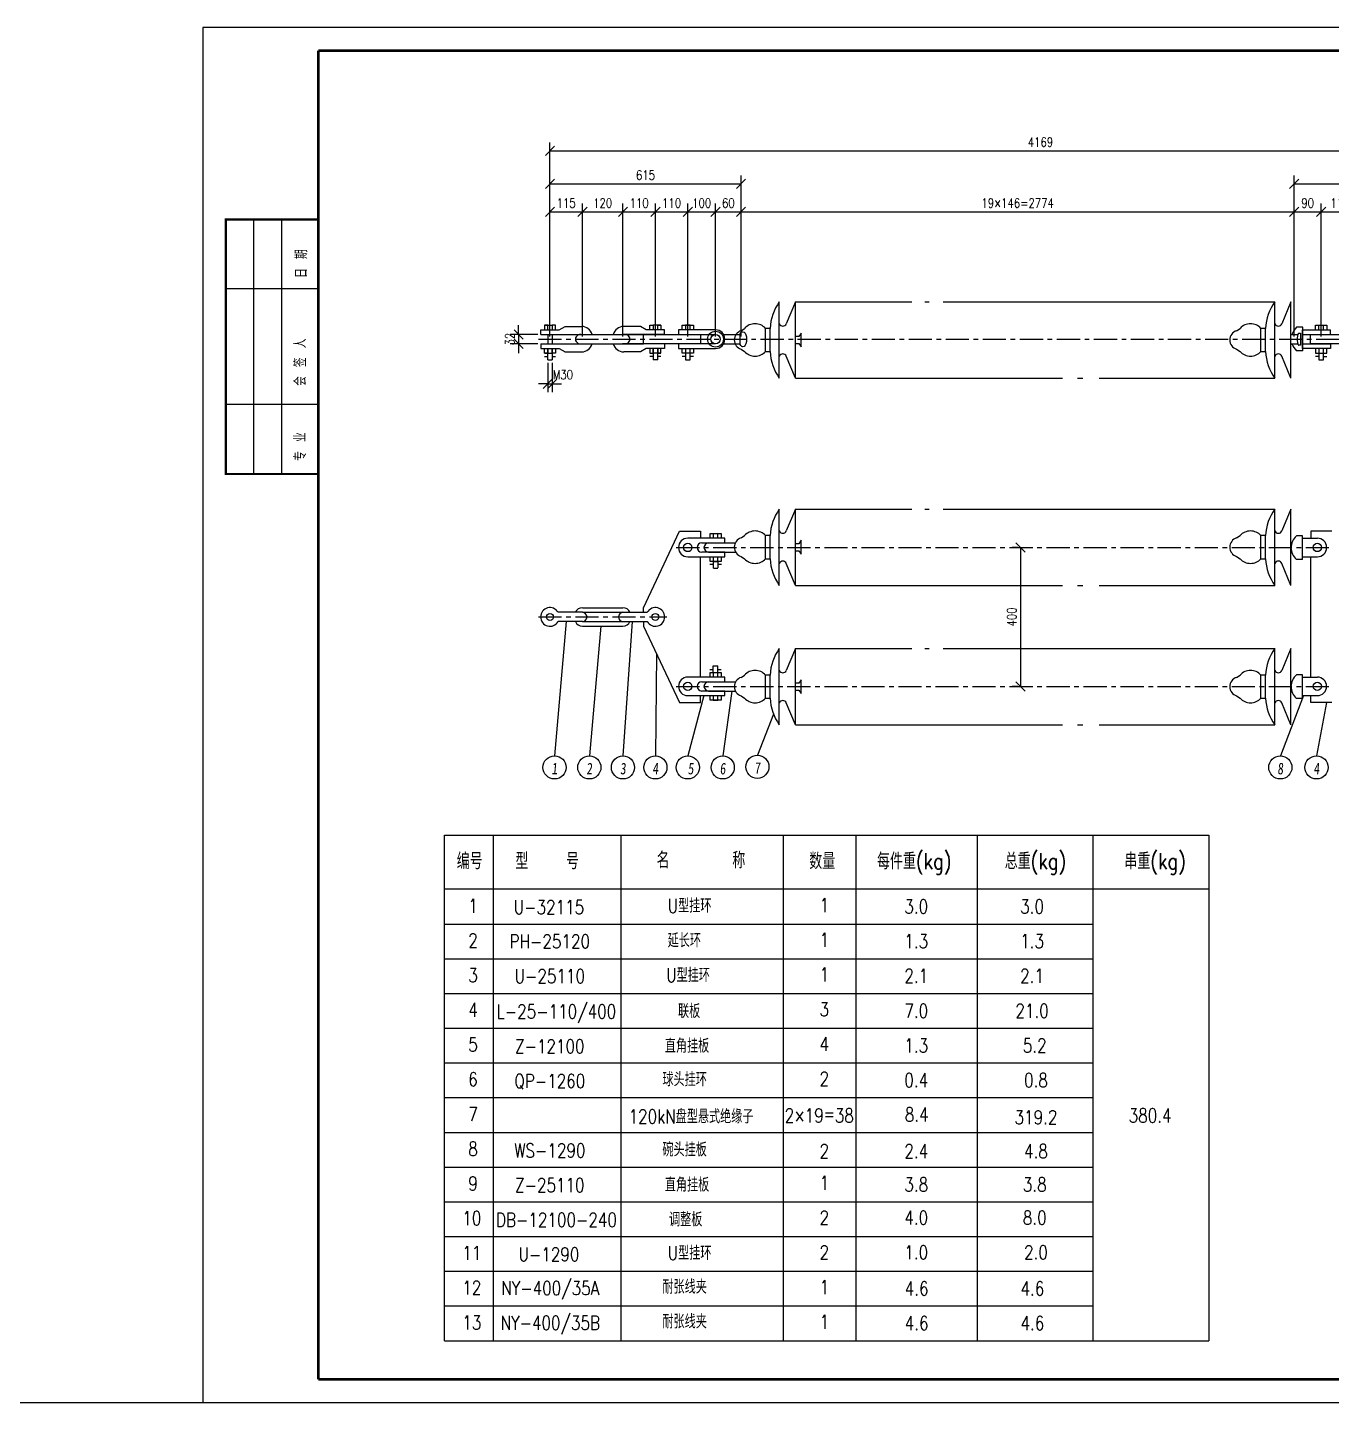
# Model space of a CAD drawing. Extents: x 2254 to 4895, y 1292 to 2309.
# Drawn here: x 2730.3 to 3012, y 1651.8 to 1948.8 of the extents above; entities that cross this region are included whole.
import ezdxf
from ezdxf.enums import TextEntityAlignment as Align

# ---------------------------------------------------------------- set-up
doc = ezdxf.new("R2010")
doc.units = 0
doc.header["$LTSCALE"] = 4
doc.header["$MEASUREMENT"] = 0
doc.linetypes.add('CENTER', pattern=[2, 1.25, -0.25, 0.25, -0.25])
doc.layers.get('0').update_dxf_attribs({"linetype": 'CONTINUOUS'})
doc.layers.get('Defpoints').update_dxf_attribs({"linetype": 'CONTINUOUS'})
for name, color, linetype in [('1', 7, 'CONTINUOUS'), ('5', 5, 'CENTER'), ('CHI', 4, 'CONTINUOUS'), ('ZSSignLayer', 7, 'CONTINUOUS'), ('图框', 1, 'CONTINUOUS')]:
    doc.layers.add(name, color=color, linetype=linetype)
doc.styles.add('HZ', font='txt.shx', dxfattribs={"width": 0.8, "bigfont": 'hztxt.shx'})
doc.styles.add('LIP', font='', dxfattribs={"width": 0.8})
doc.styles.add('TBFONT', font='TXT', dxfattribs={"width": 0.75, "bigfont": 'CHINA'})
doc.styles.get('LIP').set_extended_font_data('FangSong_GB2312')
doc.dimstyles.new('D2N', dxfattribs={"dimscale": 10, "dimtxt": 0.2, "dimasz": 0, "dimexe": 0.18, "dimexo": 0.06, "dimgap": 0.09, "dimtad": 1, "dimdec": 4, "dimzin": 0, "dimdsep": 46, "dimtxsty": 'HZ', "dimtsz": 0.1, "dimcen": 0.09, "dimadec": 0, "dimazin": 0, "dimtfac": 0.9, "dimtdec": 4, "dimtix": 1, "dimtmove": 2, "dimatfit": 3, "dimfxl": 1, "dimtolj": 1, "dimtzin": 0, "dimarcsym": 0})

# ---------------------------------------------------------------- blocks, each defined once
blk = doc.blocks.new('DNRLP170', base_point=(179, 200))
for p, q in [((175, 204), (187, 237)), ((187, 237), (194, 237)), ((194, 237), (194, 234)), ((194, 174), (194, 226)), ((175, 202), (175, 204)), ((175, 198), (175, 196)), ((175, 196), (187, 163)), ((194, 163), (194, 166)), ((187, 163), (194, 163))]:
    blk.add_line(p, q)
blk = doc.blocks.new('DNRLP2', base_point=(100, 200))
for p, q in [((96, 202), (115, 202)), ((96, 198), (96, 202)), ((115, 202), (115, 198)), ((115, 198), (96, 198))]:
    blk.add_line(p, q)
blk = doc.blocks.new('*D60')
at = {"color": 0, "lineweight": -2, "transparency": 16777216}
for p, q in [((2844.19, 1909.98), (2842.19, 1907.98)), ((2843.19, 1882.08), (2843.19, 1910.78)), ((2849.19, 1907.98), (2851.19, 1909.98)), ((2850.19, 1882.08), (2850.19, 1910.78)), ((2843.19, 1908.98), (2850.19, 1908.98))]:
    blk.add_line(p, q, dxfattribs=at)
at = {"layer": 'Defpoints', "color": 0, "ltscale": 0.1, "transparency": 16777216}
for p in [(2850.19, 1908.98), (2843.19, 1881.48), (2850.19, 1881.48)]:
    blk.add_point(p, dxfattribs=at)
at = {"color": 0, "lineweight": 25, "ltscale": 0.1, "transparency": 16777216, "insert": (2846.69, 1910.88), "char_height": 2, "attachment_point": 5, "style": 'HZ'}
blk.add_mtext('\\A1;115', dxfattribs=at)
blk = doc.blocks.new('*D61')
at = {"color": 0, "lineweight": -2, "transparency": 16777216}
for p, q in [((2851.19, 1909.98), (2849.19, 1907.98)), ((2850.19, 1882.08), (2850.19, 1910.78)), ((2857.96, 1907.98), (2859.96, 1909.98)), ((2858.96, 1882.08), (2858.96, 1910.78)), ((2850.19, 1908.98), (2858.96, 1908.98))]:
    blk.add_line(p, q, dxfattribs=at)
at = {"layer": 'Defpoints', "color": 0, "ltscale": 0.1, "transparency": 16777216}
for p in [(2858.96, 1908.98), (2850.19, 1881.48), (2858.96, 1881.48)]:
    blk.add_point(p, dxfattribs=at)
at = {"color": 0, "lineweight": 25, "ltscale": 0.1, "transparency": 16777216, "insert": (2854.57, 1910.88), "char_height": 2, "attachment_point": 5, "style": 'HZ'}
blk.add_mtext('\\A1;120', dxfattribs=at)
blk = doc.blocks.new('*D62')
at = {"color": 0, "lineweight": -2, "transparency": 16777216}
for p, q in [((2859.96, 1909.98), (2857.96, 1907.98)), ((2858.96, 1882.08), (2858.96, 1910.78)), ((2864.96, 1907.98), (2866.96, 1909.98)), ((2865.96, 1882.08), (2865.96, 1910.78)), ((2858.96, 1908.98), (2865.96, 1908.98))]:
    blk.add_line(p, q, dxfattribs=at)
at = {"layer": 'Defpoints', "color": 0, "ltscale": 0.1, "transparency": 16777216}
for p in [(2865.96, 1908.98), (2858.96, 1881.48), (2865.96, 1881.48)]:
    blk.add_point(p, dxfattribs=at)
at = {"color": 0, "lineweight": 25, "ltscale": 0.1, "transparency": 16777216, "insert": (2862.46, 1910.88), "char_height": 2, "attachment_point": 5, "style": 'HZ'}
blk.add_mtext('\\A1;110', dxfattribs=at)
blk = doc.blocks.new('*D63')
at = {"color": 0, "lineweight": -2, "transparency": 16777216}
for p, q in [((2866.96, 1909.98), (2864.96, 1907.98)), ((2865.96, 1882.08), (2865.96, 1910.78)), ((2871.96, 1907.98), (2873.96, 1909.98)), ((2872.96, 1882.08), (2872.96, 1910.78)), ((2865.96, 1908.98), (2872.96, 1908.98))]:
    blk.add_line(p, q, dxfattribs=at)
at = {"layer": 'Defpoints', "color": 0, "ltscale": 0.1, "transparency": 16777216}
for p in [(2872.96, 1908.98), (2865.96, 1881.48), (2872.96, 1881.48)]:
    blk.add_point(p, dxfattribs=at)
at = {"color": 0, "lineweight": 25, "ltscale": 0.1, "transparency": 16777216, "insert": (2869.46, 1910.88), "char_height": 2, "attachment_point": 5, "style": 'HZ'}
blk.add_mtext('\\A1;110', dxfattribs=at)
blk = doc.blocks.new('*D64')
at = {"color": 0, "lineweight": -2, "transparency": 16777216}
for p, q in [((2873.96, 1909.98), (2871.96, 1907.98)), ((2872.96, 1882.08), (2872.96, 1910.78)), ((2877.96, 1907.98), (2879.96, 1909.98)), ((2878.96, 1882.08), (2878.96, 1910.78)), ((2872.96, 1908.98), (2878.96, 1908.98))]:
    blk.add_line(p, q, dxfattribs=at)
at = {"layer": 'Defpoints', "color": 0, "ltscale": 0.1, "transparency": 16777216}
for p in [(2878.96, 1908.98), (2872.96, 1881.48), (2878.96, 1881.48)]:
    blk.add_point(p, dxfattribs=at)
at = {"color": 0, "lineweight": 25, "ltscale": 0.1, "transparency": 16777216, "insert": (2875.96, 1910.88), "char_height": 2, "attachment_point": 5, "style": 'HZ'}
blk.add_mtext('\\A1;100', dxfattribs=at)
blk = doc.blocks.new('*D65')
at = {"color": 0, "lineweight": -2, "transparency": 16777216}
for p, q in [((2879.96, 1909.98), (2877.96, 1907.98)), ((2878.96, 1882.08), (2878.96, 1910.78)), ((2883.46, 1907.98), (2885.46, 1909.98)), ((2884.46, 1882.08), (2884.46, 1910.78)), ((2878.96, 1908.98), (2884.46, 1908.98))]:
    blk.add_line(p, q, dxfattribs=at)
at = {"layer": 'Defpoints', "color": 0, "ltscale": 0.1, "transparency": 16777216}
for p in [(2884.46, 1908.98), (2878.96, 1881.48), (2884.46, 1881.48)]:
    blk.add_point(p, dxfattribs=at)
at = {"color": 0, "lineweight": 25, "ltscale": 0.1, "transparency": 16777216, "insert": (2881.71, 1910.88), "char_height": 2, "attachment_point": 5, "style": 'HZ'}
blk.add_mtext('\\A1;60', dxfattribs=at)
blk = doc.blocks.new('*D66')
at = {"color": 0, "lineweight": -2, "transparency": 16777216}
for p, q in [((2885.46, 1909.98), (2883.46, 1907.98)), ((2884.46, 1882.08), (2884.46, 1910.78)), ((3002.96, 1907.98), (3004.96, 1909.98)), ((3003.96, 1882.08), (3003.96, 1910.78)), ((2884.46, 1908.98), (3003.96, 1908.98))]:
    blk.add_line(p, q, dxfattribs=at)
at = {"layer": 'Defpoints', "color": 0, "ltscale": 0.1, "transparency": 16777216}
for p in [(3003.96, 1908.98), (2884.46, 1881.48), (3003.96, 1881.48)]:
    blk.add_point(p, dxfattribs=at)
at = {"color": 0, "lineweight": 25, "ltscale": 0.1, "transparency": 16777216, "insert": (2944.21, 1910.88), "char_height": 2, "attachment_point": 5, "style": 'HZ'}
blk.add_mtext('\\A1;19×146=2774', dxfattribs=at)
blk = doc.blocks.new('*D67')
at = {"color": 0, "lineweight": -2, "transparency": 16777216}
for p, q in [((3004.96, 1909.98), (3002.96, 1907.98)), ((3003.96, 1882.08), (3003.96, 1910.78)), ((3008.78, 1907.98), (3010.78, 1909.98)), ((3009.78, 1885.08), (3009.78, 1910.78)), ((3003.96, 1908.98), (3009.78, 1908.98))]:
    blk.add_line(p, q, dxfattribs=at)
at = {"layer": 'Defpoints', "color": 0, "ltscale": 0.1, "transparency": 16777216}
for p in [(3009.78, 1908.98), (3009.78, 1884.48), (3003.96, 1881.48)]:
    blk.add_point(p, dxfattribs=at)
at = {"color": 0, "lineweight": 25, "ltscale": 0.1, "transparency": 16777216, "insert": (3006.87, 1910.88), "char_height": 2, "attachment_point": 5, "style": 'HZ'}
blk.add_mtext('\\A1;90', dxfattribs=at)
blk = doc.blocks.new('*D68')
at = {"color": 0, "lineweight": -2, "transparency": 16777216}
for p, q in [((3010.78, 1909.98), (3008.78, 1907.98)), ((3009.78, 1882.08), (3009.78, 1910.78)), ((3016.91, 1907.98), (3018.91, 1909.98)), ((3017.91, 1882.08), (3017.91, 1910.78)), ((3009.78, 1908.98), (3017.91, 1908.98))]:
    blk.add_line(p, q, dxfattribs=at)
at = {"layer": 'Defpoints', "color": 0, "ltscale": 0.1, "transparency": 16777216}
for p in [(3017.91, 1908.98), (3009.78, 1881.48), (3017.91, 1881.48)]:
    blk.add_point(p, dxfattribs=at)
at = {"color": 0, "lineweight": 25, "ltscale": 0.1, "transparency": 16777216, "insert": (3013.84, 1910.88), "char_height": 2, "attachment_point": 5, "style": 'HZ'}
blk.add_mtext('\\A1;110', dxfattribs=at)
blk = doc.blocks.new('*D73')
at = {"color": 0, "lineweight": -2, "transparency": 16777216}
for p, q in [((2844.19, 1916.01), (2842.19, 1914.01)), ((2843.19, 1882.14), (2843.19, 1916.81)), ((2883.46, 1914.01), (2885.46, 1916.01)), ((2884.46, 1882.08), (2884.46, 1916.81)), ((2843.19, 1915.01), (2884.46, 1915.01))]:
    blk.add_line(p, q, dxfattribs=at)
at = {"layer": 'Defpoints', "color": 0, "ltscale": 0.1, "transparency": 16777216}
for p in [(2884.46, 1915.01), (2843.19, 1881.54), (2884.46, 1881.48)]:
    blk.add_point(p, dxfattribs=at)
at = {"color": 0, "lineweight": 25, "ltscale": 0.1, "transparency": 16777216, "insert": (2863.82, 1916.91), "char_height": 2, "attachment_point": 5, "style": 'HZ'}
blk.add_mtext('\\A1;615', dxfattribs=at)
blk = doc.blocks.new('*D75')
at = {"color": 0, "lineweight": -2, "transparency": 16777216}
for p, q in [((3004.96, 1916.01), (3002.96, 1914.01)), ((3003.96, 1882.08), (3003.96, 1916.81)), ((3054.1, 1914.01), (3056.1, 1916.01)), ((3055.1, 1897.08), (3055.1, 1916.81)), ((3003.96, 1915.01), (3055.1, 1915.01))]:
    blk.add_line(p, q, dxfattribs=at)
at = {"layer": 'Defpoints', "color": 0, "ltscale": 0.1, "transparency": 16777216}
for p in [(3055.1, 1915.01), (3055.1, 1896.48), (3003.96, 1881.48)]:
    blk.add_point(p, dxfattribs=at)
at = {"color": 0, "lineweight": 25, "ltscale": 0.1, "transparency": 16777216, "insert": (3029.53, 1916.91), "char_height": 2, "attachment_point": 5, "style": 'HZ'}
blk.add_mtext('\\A1;780', dxfattribs=at)
blk = doc.blocks.new('*D76')
at = {"color": 0, "lineweight": -2, "transparency": 16777216}
for p, q in [((2844.19, 1923.14), (2842.19, 1921.14)), ((2843.19, 1882.08), (2843.19, 1923.94)), ((2843.19, 1922.14), (3055.1, 1922.14)), ((3054.1, 1921.14), (3056.1, 1923.14)), ((3055.1, 1897.08), (3055.1, 1923.94))]:
    blk.add_line(p, q, dxfattribs=at)
at = {"layer": 'Defpoints', "color": 0, "ltscale": 0.1, "transparency": 16777216}
for p in [(3055.1, 1922.14), (3055.1, 1896.48), (2843.19, 1881.48)]:
    blk.add_point(p, dxfattribs=at)
at = {"color": 0, "lineweight": 25, "ltscale": 0.1, "transparency": 16777216, "insert": (2949.14, 1924.04), "char_height": 2, "attachment_point": 5, "style": 'HZ'}
blk.add_mtext('\\A1;4169', dxfattribs=at)
blk = doc.blocks.new('*D80')
at = {"color": 0, "lineweight": -2, "transparency": 16777216}
for p, q in [((2944.24, 1836.48), (2943.04, 1836.48)), ((2945.84, 1835.48), (2943.84, 1837.48)), ((2944.84, 1836.48), (2944.84, 1806.48)), ((2944.24, 1806.48), (2943.04, 1806.48)), ((2943.84, 1807.48), (2945.84, 1805.48))]:
    blk.add_line(p, q, dxfattribs=at)
at = {"layer": 'Defpoints', "color": 0, "ltscale": 0.1, "transparency": 16777216}
for p in [(2944.84, 1836.48), (2944.84, 1806.48), (2944.84, 1806.48)]:
    blk.add_point(p, dxfattribs=at)
at = {"color": 0, "lineweight": 25, "ltscale": 0.1, "transparency": 16777216, "insert": (2942.94, 1821.48), "char_height": 2, "attachment_point": 5, "rotation": 90, "style": 'HZ'}
blk.add_mtext('\\A1;400', dxfattribs=at)
blk = doc.blocks.new('*D83')
at = {"color": 0, "lineweight": -2, "transparency": 16777216}
for p, q in [((2835.42, 1883.48), (2837.42, 1881.48)), ((2836.42, 1882.48), (2836.42, 1884.48)), ((2840.59, 1882.48), (2834.62, 1882.48)), ((2840.59, 1880.48), (2834.62, 1880.48)), ((2837.42, 1879.48), (2835.42, 1881.48)), ((2836.42, 1882.48), (2836.42, 1880.48)), ((2836.42, 1880.48), (2836.42, 1878.48))]:
    blk.add_line(p, q, dxfattribs=at)
at = {"layer": 'Defpoints', "color": 0, "ltscale": 0.1, "transparency": 16777216}
for p in [(2836.42, 1880.48), (2841.19, 1882.48), (2841.19, 1880.48)]:
    blk.add_point(p, dxfattribs=at)
at = {"color": 0, "lineweight": 25, "ltscale": 0.1, "transparency": 16777216, "insert": (2834.52, 1881.48), "char_height": 2, "attachment_point": 5, "rotation": 90, "style": 'HZ'}
blk.add_mtext('\\A1;32', dxfattribs=at)
blk = doc.blocks.new('*D84')
at = {"color": 0, "lineweight": -2, "transparency": 16777216}
for p, q in [((2842.69, 1876.38), (2842.69, 1870.05)), ((2843.69, 1876.38), (2843.69, 1870.05)), ((2842.69, 1871.85), (2840.69, 1871.85)), ((2841.69, 1870.85), (2843.69, 1872.85)), ((2844.69, 1872.85), (2842.69, 1870.85)), ((2842.69, 1871.85), (2843.69, 1871.85)), ((2843.69, 1871.85), (2845.69, 1871.85))]:
    blk.add_line(p, q, dxfattribs=at)
at = {"layer": 'Defpoints', "color": 0, "ltscale": 0.1, "transparency": 16777216}
for p in [(2842.69, 1876.98), (2843.69, 1876.98), (2843.69, 1871.85)]:
    blk.add_point(p, dxfattribs=at)
at = {"color": 0, "lineweight": 25, "ltscale": 0.1, "transparency": 16777216, "insert": (2845.98, 1873.82), "char_height": 2, "attachment_point": 5, "style": 'HZ'}
blk.add_mtext('\\A1;M30', dxfattribs=at)

msp = doc.modelspace()

# ---------------------------------------------------------------- linework, layer by layer
at = {"color": 7}
for p, q in [((3188.17168, 1948.8), (2768.17168, 1948.8)), ((2768.17168, 1948.8), (2768.17168, 1651.8)), ((2779.17168, 1907.35454), (2779.17168, 1852.35454)), ((2785.17168, 1907.35454), (2785.17168, 1852.35454)), ((2793.17168, 1892.35454), (2773.17168, 1892.35454)), ((2793.17168, 1867.35454), (2773.17168, 1867.35454)), ((2768.17168, 1651.8), (3188.17168, 1651.8)), ((2768.17168, 1651.8), (3188.17168, 1651.8))]:
    msp.add_line(p, q, dxfattribs=at)
at = {"color": 7, "lineweight": 25}
for p, q in [((2892.72963, 1873.06054), (2892.72963, 1889.56054)), ((2896.22963, 1889.56054), (2894.22963, 1884.81054)), ((2896.22963, 1873.06054), (2896.22963, 1889.56054)), ((2896.22963, 1889.56054), (2921.38898, 1889.56054)), ((2924.1748, 1889.56054), (2925.10475, 1889.56054)), ((2928.12406, 1889.56054), (2999.76186, 1889.56054)), ((2999.76186, 1873.06054), (2999.76186, 1889.56054)), ((3003.26186, 1889.56054), (3001.26186, 1884.81054)), ((3003.26186, 1873.06054), (3003.26186, 1889.56054)), ((2841.19081, 1883.4807), (2845.19081, 1883.4807)), ((2841.19081, 1882.4807), (2841.19081, 1883.4807)), ((2841.99081, 1884.4807), (2843.69081, 1884.4807)), ((2842.69081, 1884.4807), (2841.99081, 1884.4807)), ((2841.99081, 1884.4807), (2841.99081, 1883.4807)), ((2841.99081, 1883.4807), (2842.69081, 1883.4807)), ((2842.69081, 1883.4807), (2842.69081, 1884.4807)), ((2844.39081, 1884.4807), (2843.69081, 1884.4807)), ((2843.69081, 1884.4807), (2843.69081, 1883.4807)), ((2843.69081, 1883.4807), (2844.39081, 1883.4807)), ((2844.39081, 1883.4807), (2844.39081, 1884.4807)), ((2845.19081, 1883.4807), (2846.44081, 1884.2307)), ((2846.38171, 1884.22998), (2850.01228, 1884.22998)), ((2862.76699, 1884.22998), (2859.13642, 1884.22998)), ((2863.95788, 1883.4807), (2862.70788, 1884.2307)), ((2867.95788, 1883.4807), (2863.95788, 1883.4807)), ((2864.75788, 1883.4807), (2864.75788, 1884.4807)), ((2864.75788, 1884.4807), (2865.45788, 1884.4807)), ((2865.45788, 1883.4807), (2864.75788, 1883.4807)), ((2867.15788, 1884.4807), (2865.45788, 1884.4807)), ((2865.45788, 1884.4807), (2865.45788, 1883.4807)), ((2866.45788, 1883.4807), (2866.45788, 1884.4807)), ((2866.45788, 1884.4807), (2867.15788, 1884.4807)), ((2867.15788, 1883.4807), (2866.45788, 1883.4807)), ((2867.15788, 1884.4807), (2867.15788, 1883.4807)), ((2867.95788, 1882.4807), (2867.95788, 1883.4807)), ((2878.95788, 1883.4807), (2870.95788, 1883.4807)), ((2870.95788, 1883.4807), (2870.95788, 1882.4807)), ((2871.75788, 1883.4807), (2871.75788, 1884.4807)), ((2871.75788, 1884.4807), (2872.45788, 1884.4807)), ((2872.45788, 1883.4807), (2871.75788, 1883.4807)), ((2873.45788, 1884.4807), (2872.45788, 1884.4807)), ((2872.45788, 1884.4807), (2872.45788, 1883.4807)), ((2872.45788, 1884.4807), (2874.15788, 1884.4807)), ((2873.45788, 1883.4807), (2873.45788, 1884.4807)), ((2874.15788, 1883.4807), (2873.45788, 1883.4807)), ((2874.15788, 1884.4807), (2874.15788, 1883.4807)), ((2884.47963, 1883.31054), (2885.22963, 1883.81054)), ((2889.72963, 1878.81054), (2889.72963, 1883.81054)), ((2890.72963, 1883.81054), (2889.72963, 1883.81054)), ((2890.72963, 1878.81054), (2890.72963, 1883.81054)), ((2991.51186, 1883.31054), (2992.26186, 1883.81054)), ((2996.76186, 1878.81054), (2996.76186, 1883.81054)), ((2997.76186, 1883.81054), (2996.76186, 1883.81054)), ((2997.76186, 1878.81054), (2997.76186, 1883.81054)), ((3005.78307, 1884.04191), (3004.47707, 1884.04191)), ((3005.78073, 1883.4807), (3011.78073, 1883.4807)), ((3005.78073, 1879.4807), (3005.78073, 1883.4807)), ((3005.78307, 1878.9594), (3005.78307, 1884.04191)), ((3008.58073, 1884.4807), (3010.98073, 1884.4807)), ((3008.58073, 1883.4807), (3008.58073, 1884.4807)), ((3009.28073, 1883.4807), (3009.28073, 1884.4807)), ((3010.28073, 1883.4807), (3010.28073, 1884.4807)), ((3010.98073, 1884.4807), (3010.98073, 1883.4807)), ((3011.78073, 1882.4807), (3011.78073, 1883.4807)), ((2841.19081, 1882.4807), (2849.19081, 1882.4807)), ((2841.19081, 1880.4807), (2850.28341, 1880.46529)), ((2841.19081, 1880.4807), (2841.19081, 1879.4807)), ((2842.69081, 1882.4807), (2842.69081, 1880.4807)), ((2843.69081, 1882.4807), (2843.69081, 1880.4807)), ((2849.18411, 1882.48077), (2849.56013, 1882.48077)), ((2849.55118, 1882.4798), (2850.30493, 1882.47978)), ((2849.81817, 1882.47986), (2863.35788, 1882.47986)), ((2849.81817, 1880.4807), (2863.35788, 1880.4807)), ((2859.59752, 1882.4798), (2858.84377, 1882.47978)), ((2867.95788, 1880.4807), (2858.86529, 1880.46529)), ((2859.96459, 1882.48077), (2859.58856, 1882.48077)), ((2867.95788, 1882.4807), (2859.95788, 1882.4807)), ((2867.95788, 1880.4807), (2867.95788, 1879.4807)), ((2870.95788, 1882.4807), (2878.95788, 1882.4807)), ((2878.95788, 1880.4807), (2870.95788, 1880.4807)), ((2870.95788, 1880.4807), (2870.95788, 1879.4807)), ((2880.70787, 1880.48069), (2884.22077, 1880.48069)), ((2880.70788, 1882.4807), (2883.20788, 1882.4807)), ((2880.70788, 1880.4807), (2883.20788, 1880.4807)), ((2880.70789, 1882.48069), (2884.22077, 1882.48069)), ((2896.97963, 1882.06054), (2896.22963, 1882.06054)), ((2896.22963, 1880.56054), (2896.97963, 1880.56054)), ((2897.47963, 1882.81054), (2896.97963, 1882.06054)), ((2896.97963, 1880.56054), (2897.47963, 1879.81054)), ((2897.47963, 1879.81054), (2897.47963, 1882.81054)), ((3003.26392, 1882.50064), (3004.73039, 1882.50064)), ((3003.26392, 1880.50064), (3004.71023, 1880.50064)), ((3005.78073, 1882.4807), (3011.78073, 1882.4807)), ((3005.78073, 1880.4807), (3011.78073, 1880.4807)), ((3011.78073, 1880.4807), (3011.78073, 1879.4807)), ((2841.19081, 1879.4807), (2845.19081, 1879.4807)), ((2841.99081, 1878.4807), (2841.99081, 1879.4807)), ((2841.99081, 1879.4807), (2842.69081, 1879.4807)), ((2842.69081, 1878.4807), (2841.99081, 1878.4807)), ((2841.99081, 1878.4807), (2843.69081, 1878.4807)), ((2841.99081, 1877.7307), (2842.69081, 1877.7307)), ((2842.69081, 1876.9807), (2842.69081, 1879.4807)), ((2842.69081, 1879.4807), (2842.69081, 1878.4807)), ((2843.69081, 1879.4807), (2843.69081, 1876.9807)), ((2843.69081, 1878.4807), (2843.69081, 1879.4807)), ((2843.69081, 1879.4807), (2844.39081, 1879.4807)), ((2844.39081, 1878.4807), (2843.69081, 1878.4807)), ((2843.69081, 1877.7307), (2844.39081, 1877.7307)), ((2844.39081, 1879.4807), (2844.39081, 1878.4807)), ((2845.19081, 1879.4807), (2846.44081, 1878.7307)), ((2846.38171, 1878.70804), (2850.01228, 1878.70804)), ((2862.76699, 1878.70804), (2859.13642, 1878.70804)), ((2863.95788, 1879.4807), (2862.70788, 1878.7307)), ((2867.95788, 1879.4807), (2863.95788, 1879.4807)), ((2864.75788, 1879.4807), (2864.75788, 1878.4807)), ((2865.45788, 1879.4807), (2864.75788, 1879.4807)), ((2864.75788, 1878.4807), (2865.45788, 1878.4807)), ((2865.45788, 1877.7307), (2864.75788, 1877.7307)), ((2865.45788, 1878.4807), (2865.45788, 1879.4807)), ((2865.45788, 1879.4807), (2865.45788, 1876.9807)), ((2867.15788, 1878.4807), (2865.45788, 1878.4807)), ((2866.45788, 1879.4807), (2866.45788, 1878.4807)), ((2867.15788, 1879.4807), (2866.45788, 1879.4807)), ((2866.45788, 1876.9807), (2866.45788, 1879.4807)), ((2866.45788, 1878.4807), (2867.15788, 1878.4807)), ((2867.15788, 1877.7307), (2866.45788, 1877.7307)), ((2867.15788, 1878.4807), (2867.15788, 1879.4807)), ((2870.95788, 1879.4807), (2878.95788, 1879.4807)), ((2871.75788, 1878.4807), (2871.75788, 1879.4807)), ((2871.75788, 1879.4807), (2872.45788, 1879.4807)), ((2874.15788, 1878.4807), (2871.75788, 1878.4807)), ((2872.45788, 1877.7307), (2871.75788, 1877.7307)), ((2872.45788, 1879.4807), (2872.45788, 1876.9807)), ((2873.45788, 1876.9807), (2873.45788, 1879.4807)), ((2874.15788, 1877.7307), (2873.45788, 1877.7307)), ((2874.15788, 1879.4807), (2874.15788, 1878.4807)), ((2884.47963, 1879.31054), (2885.22963, 1878.81054)), ((2889.72963, 1878.81054), (2890.72963, 1878.81054)), ((2896.22963, 1873.06054), (2894.22963, 1877.81054)), ((2991.51186, 1879.31054), (2992.26186, 1878.81054)), ((2996.76186, 1878.81054), (2997.76186, 1878.81054)), ((3003.26186, 1873.06054), (3001.26186, 1877.81054)), ((3005.78307, 1878.9594), (3004.47707, 1878.9594)), ((3011.78073, 1879.4807), (3005.78073, 1879.4807)), ((3008.58073, 1879.4807), (3008.58073, 1878.4807)), ((3008.58073, 1878.4807), (3010.98073, 1878.4807)), ((3009.28073, 1877.7307), (3008.58073, 1877.7307)), ((3009.28073, 1879.4807), (3009.28073, 1876.9807)), ((3010.28073, 1876.9807), (3010.28073, 1879.4807)), ((3010.28073, 1877.7307), (3010.98073, 1877.7307)), ((3010.98073, 1878.4807), (3010.98073, 1879.4807)), ((2842.69081, 1876.9807), (2843.69081, 1876.9807)), ((2866.45788, 1876.9807), (2865.45788, 1876.9807)), ((2872.45788, 1876.9807), (2873.45788, 1876.9807)), ((3009.28073, 1876.9807), (3010.28073, 1876.9807)), ((2896.22963, 1873.06054), (2953.90094, 1873.06054)), ((2957.17388, 1873.06054), (2958.27693, 1873.06054)), ((2957.38322, 1873.06054), (2958.07967, 1873.06054)), ((2961.79544, 1873.06054), (2999.76186, 1873.06054)), ((2892.72963, 1828.29461), (2892.72963, 1844.79461)), ((2896.22963, 1844.79461), (2894.22963, 1840.04461)), ((2896.22963, 1844.79461), (2921.38898, 1844.79461)), ((2896.22963, 1828.29461), (2896.22963, 1844.79461)), ((2924.1748, 1844.79461), (2925.10475, 1844.79461)), ((2928.12406, 1844.79461), (2999.76186, 1844.79461)), ((2999.76186, 1828.29461), (2999.76186, 1844.79461)), ((3003.26186, 1844.79461), (3001.26186, 1840.04461)), ((3003.26186, 1828.29461), (3003.26186, 1844.79461)), ((2880.95788, 1838.4807), (2872.95788, 1838.4807)), ((2877.75788, 1839.4807), (2880.15788, 1839.4807)), ((2877.75788, 1838.4807), (2877.75788, 1839.4807)), ((2878.45788, 1839.48057), (2878.45788, 1838.4807)), ((2879.45788, 1838.4807), (2879.45788, 1839.48057)), ((2880.15788, 1838.4807), (2879.45788, 1838.4807)), ((2880.15788, 1839.4807), (2880.15788, 1838.4807)), ((2880.95788, 1837.4807), (2880.95788, 1838.4807)), ((2884.47963, 1838.54461), (2885.22963, 1839.04461)), ((2890.72963, 1839.04461), (2889.72963, 1839.04461)), ((2889.72963, 1834.04461), (2889.72963, 1839.04461)), ((2890.72963, 1834.04461), (2890.72963, 1839.04461)), ((2991.51186, 1838.54461), (2992.26186, 1839.04461)), ((2997.76186, 1839.04461), (2996.76186, 1839.04461)), ((2996.76186, 1834.04461), (2996.76186, 1839.04461)), ((2997.76186, 1834.04461), (2997.76186, 1839.04461)), ((3005.74615, 1838.98072), (3004.44015, 1838.98072)), ((3005.74615, 1833.98072), (3005.74615, 1838.98072)), ((3005.74615, 1833.89821), (3005.74615, 1838.98072)), ((3005.74615, 1834.48072), (3005.74615, 1838.48072)), ((3005.74615, 1838.4807), (3008.95788, 1838.4807)), ((3007.51453, 1839.9807), (3007.51453, 1838.4807)), ((3012.06453, 1839.9807), (3007.51453, 1839.9807)), ((2875.95788, 1837.4807), (2880.95788, 1837.4807)), ((2880.95788, 1835.4807), (2875.95788, 1835.4807)), ((2877.45788, 1837.4807), (2883.20788, 1837.4807)), ((2877.45788, 1835.4807), (2883.20788, 1835.4807)), ((2880.95788, 1834.4807), (2880.95788, 1835.4807)), ((2896.97963, 1837.29461), (2896.22963, 1837.29461)), ((2896.22963, 1835.79461), (2896.97963, 1835.79461)), ((2897.47963, 1838.04461), (2896.97963, 1837.29461)), ((2896.97963, 1835.79461), (2897.47963, 1835.04461)), ((2897.47963, 1835.04461), (2897.47963, 1838.04461)), ((2872.95788, 1834.4807), (2880.95788, 1834.4807)), ((2877.74648, 1832.86525), (2878.46165, 1832.86525)), ((2877.75788, 1834.4807), (2878.45788, 1834.4807)), ((2877.75788, 1833.4807), (2877.75788, 1834.4807)), ((2879.45788, 1833.4807), (2877.75788, 1833.4807)), ((2878.45788, 1834.4807), (2878.45788, 1833.4807)), ((2878.45788, 1833.4807), (2879.45788, 1833.4807)), ((2878.46165, 1833.47998), (2878.46165, 1832.05023)), ((2879.45788, 1834.4807), (2880.15788, 1834.4807)), ((2879.45788, 1833.4807), (2879.45788, 1834.4807)), ((2880.15788, 1833.4807), (2879.45788, 1833.4807)), ((2879.46409, 1833.48248), (2879.46409, 1832.05364)), ((2879.49239, 1832.86465), (2880.20699, 1832.86465)), ((2880.15788, 1834.4807), (2880.15788, 1833.4807)), ((2884.47963, 1834.54461), (2885.22963, 1834.04461)), ((2889.72963, 1834.04461), (2890.72963, 1834.04461)), ((2896.22963, 1828.29461), (2894.22963, 1833.04461)), ((2991.51186, 1834.54461), (2992.26186, 1834.04461)), ((2996.76186, 1834.04461), (2997.76186, 1834.04461)), ((3003.26186, 1828.29461), (3001.26186, 1833.04461)), ((3005.74615, 1833.89821), (3004.44015, 1833.89821)), ((3005.74615, 1834.4807), (3008.95788, 1834.4807)), ((3007.51453, 1808.4807), (3007.51453, 1834.4807)), ((2878.47876, 1832.04853), (2879.48253, 1832.04853)), ((2896.22963, 1828.29461), (2953.90094, 1828.29461)), ((2957.17388, 1828.29461), (2958.27693, 1828.29461)), ((2957.38322, 1828.29461), (2958.07967, 1828.29461)), ((2961.79544, 1828.29461), (2999.76186, 1828.29461)), ((2850.20345, 1822.47965), (2844.95609, 1822.47965)), ((2850.19081, 1822.4807), (2858.95788, 1822.4807)), ((2850.24837, 1823.4807), (2858.95788, 1823.4807)), ((2858.94525, 1822.49011), (2864.19261, 1822.49011)), ((2850.20345, 1820.47129), (2844.95609, 1820.47129)), ((2850.19081, 1820.4807), (2858.95788, 1820.4807)), ((2850.24404, 1819.4807), (2858.95788, 1819.4807)), ((2858.94525, 1820.48176), (2864.19261, 1820.48176)), ((2892.72963, 1798.17934), (2892.72963, 1814.67934)), ((2896.22963, 1814.67934), (2894.22963, 1809.92934)), ((2896.22963, 1814.67934), (2921.38898, 1814.67934)), ((2896.22963, 1798.17934), (2896.22963, 1814.67934)), ((2924.1748, 1814.67934), (2925.10475, 1814.67934)), ((2928.12406, 1814.67934), (2999.76186, 1814.67934)), ((2999.76186, 1798.17934), (2999.76186, 1814.67934)), ((3003.26186, 1814.67934), (3001.26186, 1809.92934)), ((3003.26186, 1798.17934), (3003.26186, 1814.67934)), ((2877.73847, 1810.14621), (2878.44428, 1810.14621)), ((2877.75788, 1808.4807), (2877.75788, 1809.4807)), ((2877.75788, 1809.4807), (2880.15788, 1809.4807)), ((2878.45788, 1809.48357), (2878.45788, 1808.4807)), ((2878.46529, 1809.47734), (2878.46529, 1810.90988)), ((2878.46529, 1810.90988), (2879.46028, 1810.90988)), ((2879.45671, 1810.14621), (2880.18565, 1810.14621)), ((2879.45788, 1808.4807), (2879.45788, 1809.48357)), ((2879.46028, 1809.45857), (2879.46028, 1810.90988)), ((2880.15788, 1809.4807), (2880.15788, 1808.4807)), ((2884.47963, 1808.42934), (2885.22963, 1808.92934)), ((2889.72963, 1803.92934), (2889.72963, 1808.92934)), ((2890.72963, 1808.92934), (2889.72963, 1808.92934)), ((2890.72963, 1803.92934), (2890.72963, 1808.92934)), ((2991.51186, 1808.42934), (2992.26186, 1808.92934)), ((2996.76186, 1803.92934), (2996.76186, 1808.92934)), ((2997.76186, 1808.92934), (2996.76186, 1808.92934)), ((2997.76186, 1803.92934), (2997.76186, 1808.92934)), ((3005.74615, 1808.98072), (3004.44015, 1808.98072)), ((3005.74615, 1803.98072), (3005.74615, 1808.98072)), ((3005.74615, 1803.89821), (3005.74615, 1808.98072)), ((2880.95788, 1808.4807), (2872.95788, 1808.4807)), ((2875.95788, 1807.4807), (2880.95788, 1807.4807)), ((2877.45788, 1807.4807), (2883.20788, 1807.4807)), ((2880.15788, 1808.4807), (2879.45788, 1808.4807)), ((2880.95788, 1807.4807), (2880.95788, 1808.4807)), ((2896.97963, 1807.17934), (2896.22963, 1807.17934)), ((2897.47963, 1807.92934), (2896.97963, 1807.17934)), ((2897.47963, 1804.92934), (2897.47963, 1807.92934)), ((3005.74381, 1808.4807), (3008.95788, 1808.4807)), ((3005.74615, 1804.48072), (3005.74615, 1808.48072)), ((2872.95788, 1804.4807), (2880.95788, 1804.4807)), ((2880.95788, 1805.4807), (2875.95788, 1805.4807)), ((2877.45788, 1805.4807), (2883.20788, 1805.4807)), ((2877.75788, 1803.4807), (2877.75788, 1804.4807)), ((2877.75788, 1804.4807), (2878.45788, 1804.4807)), ((2879.45788, 1803.4807), (2877.75788, 1803.4807)), ((2878.45788, 1804.4807), (2878.45788, 1803.4807)), ((2878.45788, 1803.4807), (2879.45788, 1803.4807)), ((2879.45788, 1803.4807), (2879.45788, 1804.4807)), ((2879.45788, 1804.4807), (2880.15788, 1804.4807)), ((2880.15788, 1803.4807), (2879.45788, 1803.4807)), ((2880.15788, 1804.4807), (2880.15788, 1803.4807)), ((2880.95788, 1804.4807), (2880.95788, 1805.4807)), ((2884.47963, 1804.42934), (2885.22963, 1803.92934)), ((2889.72963, 1803.92934), (2890.72963, 1803.92934)), ((2896.22963, 1798.17934), (2894.22963, 1802.92934)), ((2896.22963, 1805.67934), (2896.97963, 1805.67934)), ((2896.97963, 1805.67934), (2897.47963, 1804.92934)), ((2991.51186, 1804.42934), (2992.26186, 1803.92934)), ((2996.76186, 1803.92934), (2997.76186, 1803.92934)), ((3003.26186, 1798.17934), (3001.26186, 1802.92934)), ((3005.74615, 1803.89821), (3004.44015, 1803.89821)), ((3005.74615, 1804.4807), (3008.95788, 1804.4807)), ((3007.51453, 1802.9807), (3007.51453, 1804.4807)), ((3012.06453, 1802.9807), (3007.51453, 1802.9807)), ((2896.22963, 1798.17934), (2953.90094, 1798.17934)), ((2957.17388, 1798.17934), (2958.27693, 1798.17934)), ((2957.38322, 1798.17934), (2958.07967, 1798.17934)), ((2961.79544, 1798.17934), (2999.76186, 1798.17934)), ((2858.55902, 1665.14495), (2858.55902, 1774.37588)), ((2893.62376, 1665.14495), (2893.62376, 1774.37588)), ((2909.29727, 1665.14495), (2909.29727, 1774.37588)), ((2935.52555, 1665.14495), (2935.52555, 1774.37588)), ((2960.53917, 1665.14495), (2960.53917, 1774.37588)), ((2820.422, 1755.14495), (2960.53917, 1755.14495)), ((2820.422, 1747.64495), (2960.53917, 1747.64495)), ((2820.422, 1740.14495), (2960.53917, 1740.14495)), ((2820.422, 1732.64495), (2960.53917, 1732.64495)), ((2820.422, 1725.14495), (2960.53917, 1725.14495)), ((2820.422, 1717.64495), (2960.53917, 1717.64495)), ((2820.422, 1710.14495), (2960.53917, 1710.14495)), ((2820.422, 1702.64495), (2960.53917, 1702.64495)), ((2820.422, 1695.14495), (2960.53917, 1695.14495)), ((2820.422, 1687.64495), (2960.53917, 1687.64495)), ((2820.422, 1687.64495), (2960.53917, 1687.64495)), ((2820.422, 1680.14495), (2960.53917, 1680.14495)), ((2820.422, 1672.64495), (2960.53917, 1672.64495)), ((2820.422, 1665.14495), (2985.49301, 1665.14495))]:
    msp.add_line(p, q, dxfattribs=at)
at = {"color": 7, "const_width": 0.6}
for points in [[(2793.17168, 1943.8), (2793.17168, 1656.8)], [(3183.17168, 1943.8), (2793.17168, 1943.8)], [(2793.17168, 1656.8), (3183.17168, 1656.8)]]:
    msp.add_lwpolyline(points, dxfattribs=at)
at = {"color": 7}
msp.add_lwpolyline([(2793.17168, 1852.35454, 0.5, 0.5, 0), (2773.17168, 1852.35454, 0.5, 0.5, 0), (2773.17168, 1907.35454, 0.5, 0.5, 0), (2793.17168, 1907.35454, 0.5, 0.5, 0)], format="xyseb", dxfattribs=at)
at = {"color": 7, "lineweight": 25}
for points in [[(2884.22077, 1882.48069), (2884.22077, 1880.48007)], [(3004.97393, 1882.77792), (3005.32343, 1882.77792), (3005.32343, 1880.1752), (3004.97939, 1880.16726)]]:
    msp.add_lwpolyline(points, dxfattribs=at)
for centre, radius in [((2878.95788, 1881.4807), 1.7112), ((2878.95788, 1881.4807), 1), ((2872.95788, 1836.4807), 0.9), ((3008.95788, 1836.4807), 0.9), ((2843.19081, 1821.4807), 0.75), ((2865.95788, 1821.4807), 0.75), ((2872.95788, 1806.4807), 0.9), ((3008.95788, 1806.4807), 0.9)]:
    msp.add_circle(centre, radius, dxfattribs=at)
for centre, radius, start, end in [((2901.58677, 1883.25697), 10.87125, 144.5607873, 177.0811967), ((3008.619, 1883.25697), 10.87125, 144.5607873, 177.0811967), ((2850.03484, 1881.90927), 2.32143, 14.2500327, 90), ((2859.11386, 1881.90927), 2.32143, 90, 165.7499673), ((2878.95788, 1881.4807), 2, 270, 90), ((2885.09806, 1881.31054), 2.09343, 107.1824509, 252.8175491), ((2885.09806, 1881.31054), 2.09343, 107.1824509, 252.8175491), ((2887.47963, 1881.77929), 3.03125, 42.0750221, 137.9249779), ((2893.47963, 1885.12633), 0.81377, 202.8336542, 337.1663458), ((2992.13029, 1881.31054), 2.09343, 107.1824509, 252.8175491), ((2994.51186, 1881.77929), 3.03125, 42.0750221, 137.9249779), ((3000.51186, 1885.12633), 0.81377, 202.8336542, 337.1663458), ((3007.05616, 1881.25051), 3.80048, 132.7361694, 160.7955364), ((2849.69746, 1881.48028), 1.00684, 83.1141447, 276.8858553), ((2850.03484, 1881.05213), 2.32143, 270, 345.7499673), ((2859.11386, 1881.05213), 2.32143, 194.2500327, 270), ((2859.45467, 1881.48028), 1.00341, 264.9909359, 95.0090641), ((3007.05616, 1881.7508), 3.80048, 199.2049578, 227.2638306), ((2887.47963, 1880.84179), 3.03125, 222.0750221, 317.9249779), ((2901.58677, 1879.36411), 10.87125, 182.9188033, 215.4392127), ((2893.47963, 1877.49475), 0.81377, 22.8336542, 157.1663458), ((2994.51186, 1880.84179), 3.03125, 222.0750221, 317.9249779), ((3008.619, 1879.36411), 10.87125, 182.9188033, 215.4392127), ((3000.51186, 1877.49475), 0.81377, 22.8336542, 157.1663458), ((2901.58677, 1838.49103), 10.87125, 144.5607873, 177.0811967), ((3008.619, 1838.49103), 10.87125, 144.5607873, 177.0811967), ((2872.95788, 1836.4807), 2, 90, 270), ((2885.09806, 1836.54461), 2.09343, 107.1824509, 252.8175491), ((2885.09806, 1836.54461), 2.09343, 107.1824509, 252.8175491), ((2887.47963, 1837.01336), 3.03125, 42.0750221, 137.9249779), ((2893.47963, 1840.3604), 0.81377, 202.8336542, 337.1663458), ((2992.13029, 1836.54461), 2.09343, 107.1824509, 252.8175491), ((2994.51186, 1837.01336), 3.03125, 42.0750221, 137.9249779), ((3000.51186, 1840.3604), 0.81377, 202.8336542, 337.1663458), ((3007.01924, 1836.18932), 3.80048, 132.7361694, 176.2566378), ((3008.95788, 1836.4807), 2, 270, 90), ((2875.95788, 1836.4807), 1, 90, 270), ((2877.45788, 1836.4807), 1, 90, 270), ((3007.01924, 1836.68961), 3.80048, 183.80447, 227.2638306), ((2887.47963, 1836.07586), 3.03125, 222.0750221, 317.9249779), ((2901.58677, 1834.59818), 10.87125, 182.9188033, 215.4392127), ((2893.47963, 1832.72882), 0.81377, 22.8336542, 157.1663458), ((2994.51186, 1836.07586), 3.03125, 222.0750221, 317.9249779), ((3008.619, 1834.59818), 10.87125, 182.9188033, 215.4392127), ((3000.51186, 1832.72882), 0.81377, 22.8336542, 157.1663458), ((2843.19081, 1821.4807), 2.01556, 29.7448813, 330.2551187), ((2850.19081, 1821.8557), 1.625, 90, 157.3801351), ((2850.19081, 1821.4807), 1, 270, 90), ((2858.95788, 1821.4807), 1, 90, 270), ((2858.95788, 1821.8557), 1.625, 22.6198649, 90), ((2865.95788, 1821.4807), 2.01556, 209.7448813, 150.2551187), ((2850.19081, 1821.1057), 1.625, 202.6198649, 270), ((2858.95788, 1821.1057), 1.625, 270, 337.3801351), ((2901.58677, 1808.37577), 10.87125, 144.5607873, 177.0811967), ((3008.619, 1808.37577), 10.87125, 144.5607873, 177.0811967), ((2887.47963, 1806.89809), 3.03125, 42.0750221, 137.9249779), ((2893.47963, 1810.24513), 0.81377, 202.8336542, 337.1663458), ((2994.51186, 1806.89809), 3.03125, 42.0750221, 137.9249779), ((3000.51186, 1810.24513), 0.81377, 202.8336542, 337.1663458), ((3007.01924, 1806.18932), 3.80048, 132.7361694, 176.2566378), ((2872.95788, 1806.4807), 2, 90, 270), ((2875.95788, 1806.4807), 1, 90, 270), ((2877.45788, 1806.4807), 1, 90, 270), ((2885.09806, 1806.42934), 2.09343, 107.1824509, 252.8175491), ((2885.09806, 1806.42934), 2.09343, 107.1824509, 252.8175491), ((2992.13029, 1806.42934), 2.09343, 107.1824509, 252.8175491), ((3007.01924, 1806.68961), 3.80048, 183.80447, 227.2638306), ((3008.95788, 1806.4807), 2, 270, 90), ((2887.47963, 1805.96059), 3.03125, 222.0750221, 317.9249779), ((2901.58677, 1804.48291), 10.87125, 182.9188033, 215.4392127), ((2893.47963, 1802.61355), 0.81377, 22.8336542, 157.1663458), ((2994.51186, 1805.96059), 3.03125, 222.0750221, 317.9249779), ((3008.619, 1804.48291), 10.87125, 182.9188033, 215.4392127), ((3000.51186, 1802.61355), 0.81377, 22.8336542, 157.1663458)]:
    msp.add_arc(centre, radius, start, end, dxfattribs=at)
at = {"color": 7, "lineweight": 25, "extrusion": (0, 0, -1)}
msp.add_ellipse((2884.85017, 1881.46729), major_axis=(0, 1.63183), ratio=0.489904173, start_param=5.376760045, end_param=10.346315934, dxfattribs=at)
at = {"layer": '1', "color": 7, "linetype": 'Continuous', "lineweight": 25}
for p, q in [((2843.19081, 1909.7857), (2843.19081, 1916.25749)), ((2884.45788, 1909.7857), (2884.45788, 1916.25749)), ((2846.69081, 1820.4807), (2844.1708, 1791.4807)), ((2854.19081, 1819.4807), (2851.69081, 1791.4807)), ((2860.95788, 1820.4807), (2858.95788, 1791.4807)), ((2866.20788, 1813.4807), (2865.95788, 1791.4807)), ((2876.45788, 1804.4807), (2872.95788, 1791.4807)), ((2882.45788, 1805.4807), (2880.49718, 1791.4807)), ((3005.95788, 1804.4807), (3000.95788, 1791.4807)), ((3010.95788, 1802.9807), (3008.77405, 1791.4807)), ((2891.45788, 1800.4807), (2887.99244, 1791.61003))]:
    msp.add_line(p, q, dxfattribs=at)
for centre in [(2844.1708, 1788.9807), (2851.69081, 1788.9807), (2858.95788, 1788.9807), (2865.95788, 1788.9807), (2872.95788, 1788.9807), (2880.49718, 1788.9807), (2887.99244, 1789.11003), (3000.95788, 1788.9807), (3008.77405, 1788.9807)]:
    msp.add_circle(centre, 2.5, dxfattribs=at)
at = {"layer": '5', "color": 7, "linetype": 'CENTER', "lineweight": 25}
for p, q in [((2840.69081, 1881.4807), (3027.84555, 1881.4807)), ((2870.45788, 1836.4807), (3011.95788, 1836.4807)), ((2840.69081, 1821.4807), (2868.45788, 1821.4807)), ((2870.45788, 1806.4807), (3011.95788, 1806.4807))]:
    msp.add_line(p, q, dxfattribs=at)
at = {"layer": 'CHI', "color": 7, "lineweight": 25}
for p, q in [((2820.422, 1665.14495), (2820.422, 1774.37588)), ((2820.422, 1774.37588), (2985.49301, 1774.37588)), ((2830.922, 1774.37588), (2830.922, 1665.14495)), ((2985.49301, 1774.37588), (2985.49301, 1665.14495)), ((2985.49301, 1762.64495), (2820.422, 1762.64495))]:
    msp.add_line(p, q, dxfattribs=at)
at = {"layer": 'Defpoints', "color": 7, "linetype": 'Continuous', "lineweight": 25}
msp.add_point((3010.41781, 1836.4807), dxfattribs=at)
msp.add_point((3010.41781, 1836.4807), dxfattribs=at)
at = {"layer": 'ZSSignLayer', "ltscale": 0.1}
msp.add_line((2720.9, 1651.8), (2768.17168, 1651.8), dxfattribs=at)
at = {"layer": '图框', "color": 7, "lineweight": 25}
msp.add_ellipse((3004.97172, 1881.47247), major_axis=(0, 1.30547), ratio=0.299998855, start_param=6.27755864, end_param=9.444357202, dxfattribs=at)

# ---------------------------------------------------------------- block references
at = {"color": 7, "lineweight": 25, "xscale": 0.6499999999941792, "yscale": 0.5, "zscale": 0.65}
for name, p in [('DNRLP2', (2865.95788, 1881.4807)), ('DNRLP2', (3010.10908, 1881.4807)), ('DNRLP170', (2865.95788, 1821.4807))]:
    msp.add_blockref(name, p, dxfattribs=at)

# ---------------------------------------------------------------- texts
at = {"color": 7, "style": 'TBFONT', "width": 0.85}
for s, p in [('日 期', (2790.76254, 1894.71281)), ('会 签 人', (2790.53914, 1871.38283)), ('专 业', (2790.53914, 1855.19695))]:
    msp.add_text(s, height=2.6, rotation=90, dxfattribs=at).set_placement(p)
at = {"color": 7, "lineweight": 25, "style": 'HZ', "width": 0.8}
for s, p in [('U-32115', (2842.9656, 1757.29763)), ('1', (2902.44615, 1757.72524)), ('3.0', (2922.3147, 1757.45448)), ('3.0', (2947.32832, 1757.45448)), ('PH-25120', (2843.15128, 1749.90293)), ('1', (2902.44615, 1750.22524)), ('1.3', (2922.3147, 1749.95448)), ('1.3', (2947.32832, 1749.95448)), ('U-25110', (2843.15128, 1742.40293)), ('1', (2902.44615, 1742.72524)), ('2.1', (2922.3147, 1742.45448)), ('2.1', (2947.32832, 1742.45448)), ('L-25-110/400', (2844.58581, 1734.73625)), ('3', (2902.44615, 1735.22524)), ('7.0', (2922.3147, 1734.90654)), ('21.0', (2947.32832, 1734.90654)), ('Z-12100', (2843.15128, 1727.23625)), ('4', (2902.44615, 1727.72524)), ('1.3', (2922.3147, 1727.40654)), ('5.2', (2947.90973, 1727.40654)), ('QP-1260', (2843.15128, 1719.73624)), ('2', (2902.44615, 1720.22524)), ('0.4', (2922.3147, 1719.90654)), ('0.8', (2948.17647, 1719.90654)), ('319.2', (2948.17647, 1711.90604)), ('380.4', (2972.83137, 1712.29632)), ('WS-1290', (2843.15128, 1704.73625)), ('2', (2902.44615, 1704.58786)), ('2.4', (2922.3147, 1704.58786)), ('4.8', (2948.17647, 1704.58786)), ('Z-25110', (2843.15128, 1697.23625)), ('1', (2902.44615, 1697.72524)), ('3.8', (2922.3147, 1697.40654)), ('3.8', (2947.90973, 1697.40654)), ('2', (2902.44615, 1690.22524)), ('4.0', (2922.3147, 1690.22524)), ('8.0', (2947.90973, 1690.22524)), ('DB-12100-240', (2844.58581, 1689.73625)), ('U-1290', (2842.9656, 1682.29763)), ('2', (2902.44615, 1682.72524)), ('1.0', (2922.3147, 1682.72524)), ('2.0', (2948.17647, 1682.72524)), ('NY-400/35A', (2843.24524, 1675.02065)), ('1', (2902.44615, 1675.22524)), ('4.6', (2922.39535, 1674.92967)), ('4.6', (2947.40896, 1674.92967)), ('NY-400/35B', (2843.24524, 1667.52065)), ('1', (2902.44615, 1667.72524)), ('4.6', (2922.39535, 1667.42967)), ('4.6', (2947.40896, 1667.42967))]:
    msp.add_text(s, height=3, dxfattribs=at).set_placement(p, align=Align.CENTER)
for s, p in [('U型挂环', (2868.60963, 1757.60189)), ('延长环', (2868.60963, 1750.10189)), ('U型挂环', (2868.28496, 1742.60189)), ('联板', (2870.84706, 1734.83159)), ('直角挂板', (2867.99231, 1727.33159)), ('球头挂环', (2867.47326, 1720.09428)), ('120kN盘型悬式绝缘子', (2860.15652, 1712.07899)), ('2×19＝38', (2893.89107, 1712.2786)), ('8.4', (2919.84587, 1712.52257)), ('碗头挂板', (2867.47326, 1704.93529)), ('直角挂板', (2867.99231, 1697.33159)), ('调整板', (2868.90063, 1689.83159)), ('U型挂环', (2868.60963, 1682.60189)), ('耐张线夹', (2867.47326, 1675.29629)), ('耐张线夹', (2867.47326, 1667.79629))]:
    msp.add_text(s, height=3, dxfattribs=at).set_placement(p)
at = {"layer": '1', "color": 7, "linetype": 'Continuous', "lineweight": 25, "style": 'LIP', "oblique": 5, "width": 0.75}
for s, p in [(' 1 ', (2844.1708, 1787.4807)), ('2', (2851.69081, 1787.4807)), ('3', (2858.95788, 1787.4807)), (' 4 ', (2865.95788, 1787.4807)), (' 5', (2872.95788, 1787.4807)), (' 6 ', (2880.49718, 1787.4807)), (' 7 ', (2887.99244, 1787.61003)), (' 8 ', (3000.95788, 1787.4807)), (' 4 ', (3008.77405, 1787.4807))]:
    msp.add_text(s, height=2.5, dxfattribs=at).set_placement(p, align=Align.CENTER)
at = {"layer": 'CHI', "color": 7, "lineweight": 25, "style": 'HZ', "width": 0.8}
for s, p in [('编号', (2825.84812, 1766.98166)), ('型   号', (2842.59019, 1766.98166)), ('名     称', (2875.80005, 1767.16706)), ('数量', (2901.99528, 1766.98166)), ('每件重(kg)', (2921.87827, 1766.98166)), ('总重(kg)', (2948.07082, 1766.98166)), ('串重(kg)', (2973.91741, 1766.98166))]:
    msp.add_text(s, height=3.5, dxfattribs=at).set_placement(p, align=Align.CENTER)
for s, p in [('1', (2825.53965, 1757.60103)), ('2', (2825.53965, 1750.10103)), ('3', (2825.53965, 1742.60103)), ('4', (2825.53965, 1735.10103)), ('5', (2825.53965, 1727.60103)), ('6', (2825.53965, 1720.10103)), ('7', (2825.53965, 1712.60103)), ('8', (2825.53965, 1705.10103)), ('9', (2825.53965, 1697.60103)), ('10', (2824.24203, 1690.10103)), ('11', (2824.24203, 1682.60103)), ('12', (2824.24203, 1675.10103)), ('13', (2824.24203, 1667.60103))]:
    msp.add_text(s, height=3, dxfattribs=at).set_placement(p)

# ---------------------------------------------------------------- dimensions: what is measured, and where the dimension line sits
at = {"color": 7, "lineweight": 25}
for base, p1, p2, text, picture, middle in [((3055.09555, 1922.14416), (2843.19081, 1881.4807), (3055.09555, 1896.4807), '4169', '*D76', (2949.14318, 1924.04416)), ((2884.45788, 1915.00749), (2843.19081, 1881.5432), (2884.45788, 1881.4807), '615', '*D73', (2863.82435, 1916.90749)), ((3055.09555, 1915.00749), (3003.95788, 1881.4807), (3055.09555, 1896.4807), '780', '*D75', (3029.52671, 1916.90749)), ((2850.19081, 1908.9807), (2843.19081, 1881.4807), (2850.19081, 1881.4807), '115', '*D60', (2846.69081, 1910.8807)), ((2858.95788, 1908.9807), (2850.19081, 1881.4807), (2858.95788, 1881.4807), '120', '*D61', (2854.57435, 1910.8807)), ((2865.95788, 1908.9807), (2858.95788, 1881.4807), (2865.95788, 1881.4807), '110', '*D62', (2862.45788, 1910.8807)), ((2872.95788, 1908.9807), (2865.95788, 1881.4807), (2872.95788, 1881.4807), '110', '*D63', (2869.45788, 1910.8807)), ((2878.95788, 1908.9807), (2872.95788, 1881.4807), (2878.95788, 1881.4807), '100', '*D64', (2875.95788, 1910.8807)), ((2884.45788, 1908.9807), (2878.95788, 1881.4807), (2884.45788, 1881.4807), '60', '*D65', (2881.70788, 1910.8807)), ((3003.95788, 1908.9807), (2884.45788, 1881.4807), (3003.95788, 1881.4807), '19×146=2774', '*D66', (2944.20788, 1910.8807)), ((3009.78073, 1908.9807), (3003.95788, 1881.4807), (3009.78073, 1884.4807), '90', '*D67', (3006.86931, 1910.8807)), ((3017.90799, 1908.9807), (3009.78073, 1881.4807), (3017.90799, 1881.4807), '110', '*D68', (3013.84436, 1910.8807))]:
    dim = msp.add_linear_dim(base=base, p1=p1, p2=p2, text=text, dimstyle='D2N', override={"dimfxl": 1.25}, dxfattribs=at)
    dim.commit()
    dim.dimension.update_dxf_attribs({"geometry": picture, "text_midpoint": middle})
for base, p1, p2, text, picture, middle in [((2836.41515, 1880.4807), (2841.19081, 1882.4807), (2841.19081, 1880.4807), '32', '*D83', (2834.51515, 1881.4807)), ((2944.84132, 1806.4807), (2944.84132, 1836.4807), (2944.84132, 1806.4807), '400', '*D80', (2942.94132, 1821.4807))]:
    dim = msp.add_linear_dim(base=base, p1=p1, p2=p2, angle=90, text=text, dimstyle='D2N', override={"dimfxl": 1.25}, dxfattribs=at)
    dim.commit()
    dim.dimension.update_dxf_attribs({"geometry": picture, "text_midpoint": middle})
dim = msp.add_linear_dim(base=(2843.69081, 1871.84875), p1=(2842.69081, 1876.9807), p2=(2843.69081, 1876.9807), text='M30', dimstyle='D2N', override={"dimfxl": 1.25}, dxfattribs=at)
dim.commit()
dim.dimension.update_dxf_attribs({"geometry": '*D84', "text_midpoint": (2845.98085, 1873.8211), "dimtype": 160})

doc.saveas('drawing.dxf')
